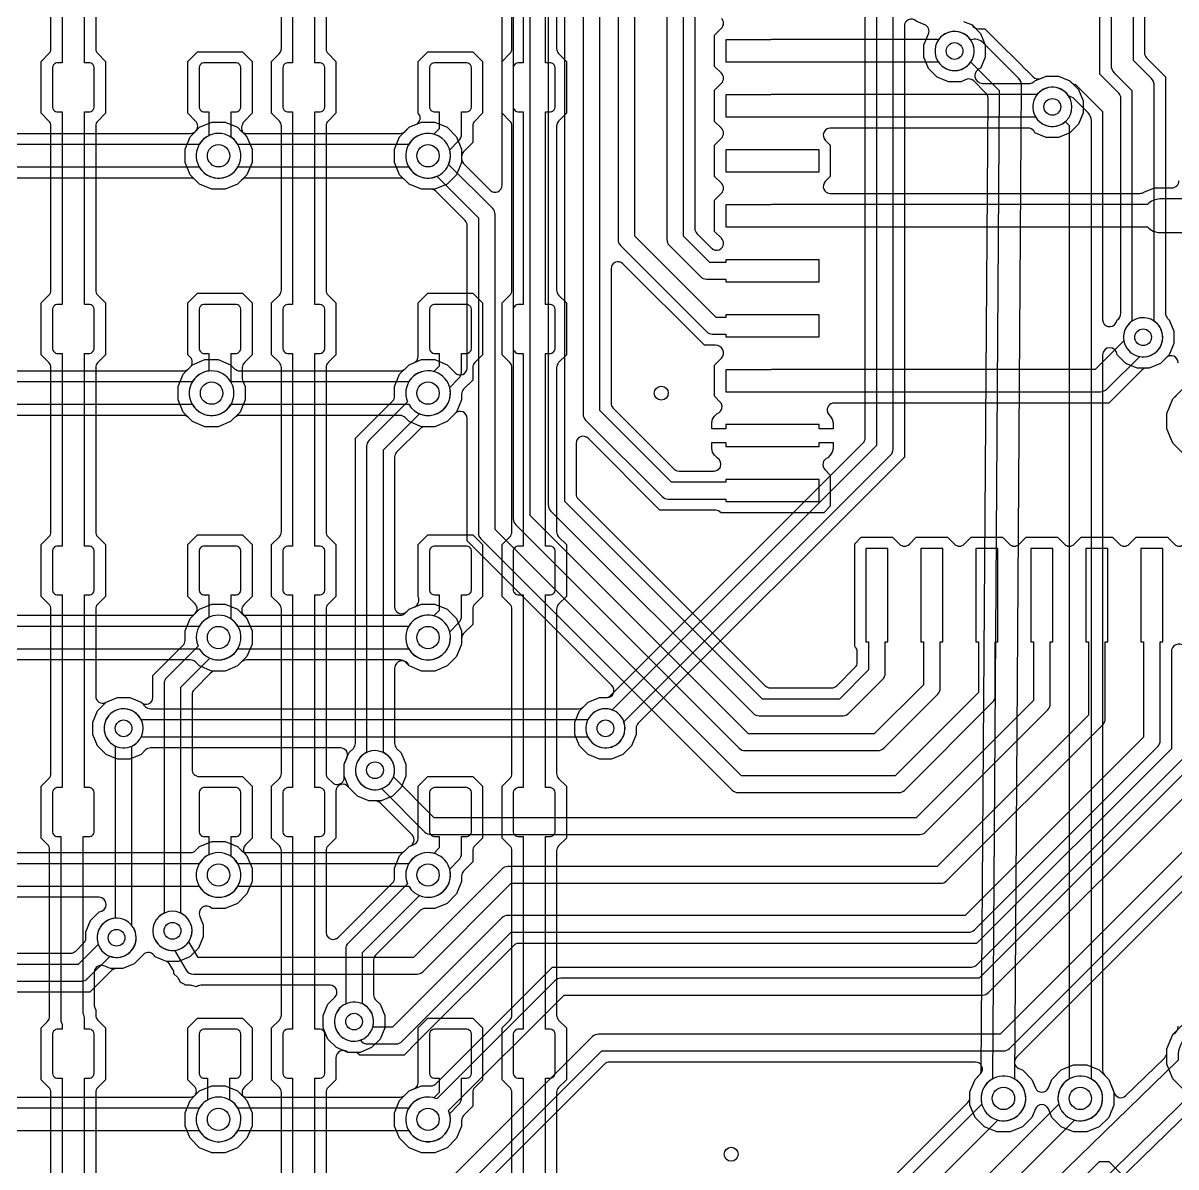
# Model space of a CAD drawing. Header units: millimetres. Extents: x -12.6 to 79.4, y -27 to 65.1.
# Drawn here: x 47.7 to 68.67, y -3.28 to 17.53 of the extents above; entities that cross this region are included whole.
import ezdxf

# ---------------------------------------------------------------- set-up
doc = ezdxf.new("R2010")
doc.units = ezdxf.units.MM

msp = doc.modelspace()

# ---------------------------------------------------------------- linework, layer by layer
at = {"layer": '16_copper'}
for points in [[(68.097, 32.568), (68.097, 16.985, 0.198912), (68.135, 16.895), (68.478, 16.551), (68.478, 12.247, 0.147566), (68.5, 12.178), (68.506, 12.169, 0.096784), (68.546, 12.128), (68.631, 11.922), (68.631, 11.7), (68.546, 11.494), (68.389, 11.337), (68.183, 11.252), (67.961, 11.252), (67.755, 11.337), (67.598, 11.494, 0.986004), (67.335, 11.491), (67.335, -1.524, 0.198912), (67.373, -1.613), (67.446, -1.687), (67.539, -1.911), (67.539, -2.153), (67.446, -2.377), (67.274, -2.549), (67.05, -2.642), (66.808, -2.642), (66.584, -2.549), (66.412, -2.377), (66.348, -2.222, 0.668183), (66.113, -2.222), (66.049, -2.377), (65.877, -2.549), (65.653, -2.642), (65.411, -2.642), (65.187, -2.549), (65.015, -2.377), (64.922, -2.153), (64.922, -1.911), (65.015, -1.687), (65.092, -1.61, 0.197122), (65.129, -1.521), (65.251, 16.163, 0.200704), (65.214, 16.253), (64.994, 16.474, 0.303346), (64.855, 16.501), (64.754, 16.459), (64.532, 16.459), (64.326, 16.544), (64.169, 16.701), (64.084, 16.907), (64.084, 17.129), (64.168, 17.331, 0.414216), (64.099, 17.497), (63.945, 17.56, 0.668449), (63.729, 17.471), (63.729, 9.632), (58.889, 4.792, 0.198912), (58.852, 4.702), (58.852, 4.588), (58.767, 4.382), (58.61, 4.225), (58.404, 4.14), (58.182, 4.14), (57.976, 4.225), (57.819, 4.382), (57.734, 4.588), (57.734, 4.81), (57.819, 5.016), (57.976, 5.173), (58.182, 5.258), (58.296, 5.258, 0.198912), (58.386, 5.295), (62.98, 9.889, 0.198912), (63.017, 9.979), (63.017, 18.328, 0.120083)], [(67.488, 32.418), (67.488, 16.764, 0.198912), (67.547, 16.62), (67.869, 16.299), (67.869, 12.103), (67.837, 12.079), (67.804, 12.046), (67.776, 12.009), (67.752, 11.969), (67.735, 11.926), (67.722, 11.881), (67.716, 11.834), (67.716, 11.788), (67.722, 11.741), (67.735, 11.696), (67.752, 11.653), (67.776, 11.613), (67.804, 11.576), (67.837, 11.543), (67.874, 11.515), (67.914, 11.491), (67.957, 11.474), (68.002, 11.461), (68.049, 11.455), (68.095, 11.455), (68.142, 11.461, 0.661536), (68.275, 12.103), (68.275, 16.383, 0.198912), (68.216, 16.527), (67.894, 16.848), (67.894, 32.634)], [(64.806, 17.555), (64.96, 17.492, 0.284612), (65.079, 17.424), (65.192, 17.424), (65.468, 17.149), (65.792, 16.825, 0.030051), (65.804, 16.815), (65.947, 16.67, 0.001723), (65.948, 16.669), (66.07, 16.546, 0.303346), (66.209, 16.519), (66.31, 16.561), (66.532, 16.561), (66.738, 16.476, 0.119871), (66.783, 16.433), (66.79, 16.428, 0.095053), (66.842, 16.409), (67.335, 15.916), (67.335, 12.131, 0.785538), (67.575, 12.073), (67.577, 12.079), (67.58, 12.083), (67.598, 12.128, 0.284612), (67.666, 12.247), (67.666, 16.162, 0.198912), (67.628, 16.252), (67.285, 16.596), (67.285, 32.203, 0.198912)], [(48.412, 20.307), (48.412, 16.802), (48.317, 16.802), (48.293, 16.796), (48.271, 16.783), (48.254, 16.765), (48.241, 16.744), (48.235, 16.719), (48.235, 15.996), (48.241, 15.972), (48.254, 15.95), (48.271, 15.932), (48.293, 15.92), (48.317, 15.913), (48.412, 15.913), (48.412, 12.408), (48.317, 12.408), (48.293, 12.401), (48.271, 12.389), (48.254, 12.371), (48.241, 12.349), (48.235, 12.325), (48.235, 11.602), (48.241, 11.577), (48.254, 11.556), (48.271, 11.538), (48.293, 11.525), (48.317, 11.519), (48.412, 11.519), (48.412, 8.014), (48.317, 8.014), (48.293, 8.007), (48.271, 7.995), (48.254, 7.977), (48.241, 7.955), (48.235, 7.931), (48.235, 7.207), (48.241, 7.183), (48.254, 7.161), (48.271, 7.144), (48.293, 7.131), (48.317, 7.125), (48.412, 7.125), (48.412, 3.62), (48.317, 3.62), (48.293, 3.613), (48.271, 3.6), (48.254, 3.583), (48.241, 3.561), (48.235, 3.537), (48.235, 2.813), (48.241, 2.789), (48.254, 2.767), (48.271, 2.75), (48.293, 2.737), (48.317, 2.731), (48.387, 2.731), (48.387, -0.584, 0.00203), (48.387, -0.586), (48.389, -0.603), (48.39, -0.62), (48.39, -0.62), (48.39, -0.621), (48.395, -0.638, 0.052388), (48.412, -0.682), (48.412, -0.775), (48.317, -0.775), (48.293, -0.781), (48.271, -0.794), (48.254, -0.811), (48.241, -0.833), (48.235, -0.857), (48.235, -1.581), (48.241, -1.605), (48.254, -1.627), (48.271, -1.645), (48.293, -1.657), (48.317, -1.664), (48.412, -1.664), (48.412, -5.169)], [(48.819, -5.169), (48.819, -1.664), (48.914, -1.664), (48.938, -1.657), (48.96, -1.645), (48.978, -1.627), (48.99, -1.605), (48.997, -1.581), (48.997, -0.857), (48.99, -0.833), (48.978, -0.811), (48.96, -0.794), (48.938, -0.781), (48.914, -0.775), (48.819, -0.775), (48.819, -0.584, 0.126165), (48.793, -0.487), (48.793, 2.731), (48.914, 2.731), (48.938, 2.737), (48.96, 2.75), (48.978, 2.767), (48.99, 2.789), (48.997, 2.813), (48.997, 3.537), (48.99, 3.561), (48.978, 3.583), (48.96, 3.6), (48.938, 3.613), (48.914, 3.62), (48.819, 3.62), (48.819, 7.125), (48.914, 7.125), (48.938, 7.131), (48.96, 7.144), (48.978, 7.161), (48.99, 7.183), (48.997, 7.207), (48.997, 7.931), (48.99, 7.955), (48.978, 7.977), (48.96, 7.995), (48.938, 8.007), (48.914, 8.014), (48.819, 8.014), (48.819, 11.519), (48.914, 11.519), (48.938, 11.525), (48.96, 11.538), (48.978, 11.556), (48.99, 11.577), (48.997, 11.602), (48.997, 12.325), (48.99, 12.349), (48.978, 12.371), (48.96, 12.389), (48.938, 12.401), (48.914, 12.408), (48.819, 12.408), (48.819, 15.913), (48.914, 15.913), (48.938, 15.92), (48.96, 15.932), (48.978, 15.95), (48.99, 15.972), (48.997, 15.996), (48.997, 16.719), (48.99, 16.744), (48.978, 16.765), (48.96, 16.783), (48.938, 16.796), (48.914, 16.802), (48.819, 16.802), (48.819, 20.307)], [(48.209, -4.91), (48.209, -1.922, 0.198912), (48.172, -1.833), (48.031, -1.692), (48.031, -0.746), (48.147, -0.631, 0.198912), (48.184, -0.541), (48.184, 2.497, 0.198912), (48.147, 2.587), (48.031, 2.702), (48.031, 3.648), (48.172, 3.788, 0.198912), (48.209, 3.878), (48.209, 6.866, 0.198912), (48.172, 6.956), (48.031, 7.096), (48.031, 8.042), (48.172, 8.183, 0.198912), (48.209, 8.272), (48.209, 11.26, 0.198912), (48.172, 11.35), (48.031, 11.491), (48.031, 12.436), (48.172, 12.577, 0.198912), (48.209, 12.667), (48.209, 15.654, 0.198912), (48.172, 15.744), (48.031, 15.885), (48.031, 16.83), (48.172, 16.971, 0.198912), (48.209, 17.061), (48.209, 20.049, 0.198912)], [(49.022, 20.049), (49.022, 17.061, 0.198912), (49.059, 16.971), (49.2, 16.83), (49.2, 15.885), (49.059, 15.744, 0.198912), (49.022, 15.654), (49.022, 12.667, 0.198912), (49.059, 12.577), (49.2, 12.436), (49.2, 11.491), (49.059, 11.35, 0.198912), (49.022, 11.26), (49.022, 8.272, 0.198912), (49.059, 8.183), (49.2, 8.042), (49.2, 7.096), (49.059, 6.956, 0.198912), (49.022, 6.866), (49.022, 5.283, 0.534511), (49.198, 5.166), (49.419, 5.258), (49.641, 5.258), (49.847, 5.173, 0.668462), (50.063, 5.262), (50.063, 5.659), (50.61, 6.206, 0.198912), (50.648, 6.296), (50.648, 6.471), (50.74, 6.695), (50.83, 6.785, 0.414219), (50.83, 6.965), (50.698, 7.096), (50.698, 8.042), (50.873, 8.217), (51.692, 8.217), (51.867, 8.042), (51.867, 7.096), (51.726, 6.956), (51.723, 6.951, 0.449577), (51.726, 6.743), (51.774, 6.695), (51.867, 6.471), (51.867, 6.229), (51.774, 6.005), (51.603, 5.833), (51.378, 5.74), (51.203, 5.74, 0.198912), (51.113, 5.703), (50.812, 5.402, 0.198912), (50.775, 5.312), (50.775, 3.95, 0.414214), (50.902, 3.823), (51.692, 3.823), (51.867, 3.648), (51.867, 2.702), (51.748, 2.583, 0.345798), (51.729, 2.427), (51.746, 2.405, 0.068528), (51.774, 2.377), (51.867, 2.153), (51.867, 1.911), (51.774, 1.687), (51.603, 1.515), (51.378, 1.422), (51.136, 1.422, 0.840718), (50.915, 1.279), (50.978, 1.127), (50.978, 0.905), (50.893, 0.699), (50.736, 0.542), (50.53, 0.457), (50.308, 0.457), (50.102, 0.542, 0.53747), (49.885, 0.58), (49.72, 0.415), (49.514, 0.33), (49.292, 0.33), (49.172, 0.38, 0.534511), (48.997, 0.262), (48.997, -0.338, 0.021326), (48.997, -0.349), (48.999, -0.357, 0.104696), (49.022, -0.414), (49.022, -0.516, 0.198912), (49.059, -0.606), (49.2, -0.746), (49.2, -1.692), (49.059, -1.833, 0.198912), (49.022, -1.922), (49.022, -4.91, 0.198912)], [(52.4, -4.91), (52.4, -1.922, 0.198912), (52.363, -1.833), (52.222, -1.692), (52.222, -0.746), (52.363, -0.606, 0.198912), (52.4, -0.516), (52.4, 2.472, 0.198912), (52.363, 2.562), (52.222, 2.702), (52.222, 3.648), (52.363, 3.788, 0.198912), (52.4, 3.878), (52.4, 6.866, 0.198912), (52.363, 6.956), (52.222, 7.096), (52.222, 8.042), (52.363, 8.183, 0.198912), (52.4, 8.272), (52.4, 11.26, 0.198912), (52.363, 11.35), (52.222, 11.491), (52.222, 12.436), (52.363, 12.577, 0.198912), (52.4, 12.667), (52.4, 15.654, 0.198912), (52.363, 15.744), (52.222, 15.885), (52.222, 16.83), (52.363, 16.971, 0.198912), (52.4, 17.061), (52.4, 20.049, 0.198912)], [(53.213, 20.049), (53.213, 17.061, 0.198912), (53.25, 16.971), (53.391, 16.83), (53.391, 15.885), (53.25, 15.744, 0.198912), (53.213, 15.654), (53.213, 12.667, 0.198912), (53.25, 12.577), (53.391, 12.436), (53.391, 11.491), (53.25, 11.35, 0.198912), (53.213, 11.26), (53.213, 8.272, 0.198912), (53.25, 8.183), (53.391, 8.042), (53.391, 7.096), (53.25, 6.956, 0.198912), (53.213, 6.866), (53.213, 3.878, 0.198908), (53.25, 3.788), (53.326, 3.712, 0.210016), (53.422, 3.676), (53.429, 3.676, -0.116828), (53.493, 3.701), (53.498, 3.706, 0.218977), (53.543, 3.802), (53.543, 4.048), (53.628, 4.254), (53.709, 4.334, 0.198912), (53.746, 4.424), (53.746, 9.977), (54.42, 10.651, 0.198912), (54.458, 10.741), (54.458, 10.916), (54.55, 11.14), (54.722, 11.312), (54.811, 11.349, 0.30335), (54.889, 11.466), (54.889, 12.436), (55.064, 12.611), (55.883, 12.611), (56.058, 12.436), (56.058, 11.491), (55.917, 11.35, 0.198912), (55.88, 11.26), (55.88, 11.033), (55.714, 10.867, 0.198912), (55.677, 10.777), (55.677, 10.674), (55.584, 10.45), (55.413, 10.278), (55.188, 10.185), (55.013, 10.185, 0.198912), (54.923, 10.148), (54.495, 9.72, 0.198912), (54.458, 9.63), (54.458, 6.909, 0.668191), (54.674, 6.819), (54.722, 6.867), (54.827, 6.91, 0.382291), (54.889, 7.089), (54.889, 8.042), (55.064, 8.217), (55.883, 8.217), (56.058, 8.042), (56.058, 7.096), (55.917, 6.956, 0.198912), (55.88, 6.866), (55.88, 6.588), (55.714, 6.422, 0.198912), (55.677, 6.332), (55.677, 6.229), (55.584, 6.005), (55.413, 5.833), (55.188, 5.74), (54.946, 5.74), (54.722, 5.833, 0.860689), (54.458, 5.791), (54.458, 4.424, 0.198912), (54.495, 4.334), (54.576, 4.254), (54.661, 4.048), (54.661, 3.826), (54.576, 3.62), (54.419, 3.463), (54.213, 3.378), (53.991, 3.378), (53.785, 3.463), (53.623, 3.626, 0.742313), (53.391, 3.555), (53.391, 2.702), (53.25, 2.562, 0.198912), (53.213, 2.472), (53.213, 0.987, 0.668179), (53.43, 0.897), (54.42, 1.888, 0.198912), (54.458, 1.978), (54.458, 2.153), (54.55, 2.377), (54.722, 2.549), (54.811, 2.586, 0.30335), (54.889, 2.703), (54.889, 3.648), (55.064, 3.823), (55.883, 3.823), (56.058, 3.648), (56.058, 2.702), (55.917, 2.562, 0.198912), (55.88, 2.472), (55.88, 2.27), (55.714, 2.104, 0.198912), (55.677, 2.014), (55.677, 1.911), (55.584, 1.687), (55.413, 1.515), (55.188, 1.422), (55.013, 1.422, 0.198912), (54.923, 1.385), (54.114, 0.576, 0.198912), (54.077, 0.486), (54.077, -0.148, 0.198917), (54.114, -0.238), (54.195, -0.318), (54.28, -0.524), (54.28, -0.746), (54.195, -0.952), (54.038, -1.109), (53.832, -1.194), (53.61, -1.194, 0.654508), (53.391, -1.293), (53.391, -1.692), (53.25, -1.833, 0.198912), (53.213, -1.922), (53.213, -4.91, 0.198912)], [(56.591, -4.91), (56.591, -1.922, 0.198912), (56.554, -1.833), (56.413, -1.692), (56.413, -0.746), (56.554, -0.606, 0.198912), (56.591, -0.516), (56.591, 2.472, 0.198912), (56.554, 2.562), (56.413, 2.702), (56.413, 3.648), (56.554, 3.788, 0.198912), (56.591, 3.878), (56.591, 6.866, 0.198912), (56.554, 6.956), (56.413, 7.096), (56.413, 8.042), (56.554, 8.183, 0.198912), (56.591, 8.272), (56.591, 11.26, 0.198912), (56.554, 11.35), (56.413, 11.491), (56.413, 12.436), (56.554, 12.577, 0.198912), (56.591, 12.667), (56.591, 15.654, 0.198912), (56.554, 15.744), (56.413, 15.885), (56.413, 16.83), (56.554, 16.971, 0.198912), (56.591, 17.061), (56.591, 20.049, 0.198912)], [(57.404, 20.049), (57.404, 17.061, 0.198912), (57.441, 16.971), (57.582, 16.83), (57.582, 15.885), (57.441, 15.744, 0.198912), (57.404, 15.654), (57.404, 12.667, 0.198912), (57.441, 12.577), (57.582, 12.436), (57.582, 11.491), (57.441, 11.35, 0.198912), (57.404, 11.26), (57.404, 8.272, 0.198912), (57.441, 8.183), (57.582, 8.042), (57.582, 7.096), (57.441, 6.956, 0.198912), (57.404, 6.866), (57.404, 3.878, 0.198912), (57.441, 3.788), (57.582, 3.648), (57.582, 2.702), (57.441, 2.562, 0.198912), (57.404, 2.472), (57.404, -0.516, 0.198912), (57.441, -0.606), (57.582, -0.746), (57.582, -1.692), (57.441, -1.833, 0.198912), (57.404, -1.922), (57.404, -4.91, 0.198912)], [(63.221, 18.568), (63.221, 9.842), (58.413, 5.034), (58.408, 5.036), (58.363, 5.049), (58.316, 5.055), (58.27, 5.055), (58.223, 5.049), (58.178, 5.036), (58.135, 5.019), (58.095, 4.995), (58.058, 4.967), (58.025, 4.934), (57.997, 4.897), (57.973, 4.857), (57.956, 4.814), (57.943, 4.769), (57.937, 4.722), (57.937, 4.676), (57.943, 4.629), (57.956, 4.584), (57.973, 4.541), (57.997, 4.501), (58.025, 4.464), (58.058, 4.431), (58.095, 4.403), (58.135, 4.379), (58.178, 4.362), (58.223, 4.349), (58.27, 4.343), (58.316, 4.343), (58.363, 4.349, 0.457872), (58.628, 4.819), (63.481, 9.671, 0.198912), (63.525, 9.779), (63.525, 18.703, 0.973894)], [(68.812, -1.873), (68.612, -1.673), (68.504, -1.411), (68.504, -1.129), (68.612, -0.867, 0.35282), (68.707, -0.72)]]:
    msp.add_lwpolyline(points, format="xyb", dxfattribs=at)
for points in [[(52.603, 20.307), (52.603, 16.802), (52.508, 16.802), (52.484, 16.796), (52.462, 16.783), (52.445, 16.765), (52.432, 16.744), (52.426, 16.719), (52.426, 15.996), (52.432, 15.972), (52.445, 15.95), (52.462, 15.932), (52.484, 15.92), (52.508, 15.913), (52.603, 15.913), (52.603, 12.408), (52.508, 12.408), (52.484, 12.401), (52.462, 12.389), (52.445, 12.371), (52.432, 12.349), (52.426, 12.325), (52.426, 11.602), (52.432, 11.577), (52.445, 11.556), (52.462, 11.538), (52.484, 11.525), (52.508, 11.519), (52.603, 11.519), (52.603, 8.014), (52.508, 8.014), (52.484, 8.007), (52.462, 7.995), (52.445, 7.977), (52.432, 7.955), (52.426, 7.931), (52.426, 7.207), (52.432, 7.183), (52.445, 7.161), (52.462, 7.144), (52.484, 7.131), (52.508, 7.125), (52.603, 7.125), (52.603, 3.62), (52.508, 3.62), (52.484, 3.613), (52.462, 3.6), (52.445, 3.583), (52.432, 3.561), (52.426, 3.537), (52.426, 2.813), (52.432, 2.789), (52.445, 2.767), (52.462, 2.75), (52.484, 2.737), (52.508, 2.731), (52.603, 2.731), (52.603, -0.775), (52.508, -0.775), (52.484, -0.781), (52.462, -0.794), (52.445, -0.811), (52.432, -0.833), (52.426, -0.857), (52.426, -1.581), (52.432, -1.605), (52.445, -1.627), (52.462, -1.645), (52.484, -1.657), (52.508, -1.664), (52.603, -1.664), (52.603, -5.169)], [(53.01, -5.169), (53.01, -1.664), (53.105, -1.664), (53.129, -1.657), (53.151, -1.645), (53.169, -1.627), (53.181, -1.605), (53.188, -1.581), (53.188, -0.857), (53.181, -0.833), (53.169, -0.811), (53.151, -0.794), (53.129, -0.781), (53.105, -0.775), (53.01, -0.775), (53.01, 2.731), (53.105, 2.731), (53.129, 2.737), (53.151, 2.75), (53.169, 2.767), (53.181, 2.789), (53.188, 2.813), (53.188, 3.537), (53.181, 3.561), (53.169, 3.583), (53.151, 3.6), (53.129, 3.613), (53.105, 3.62), (53.01, 3.62), (53.01, 7.125), (53.105, 7.125), (53.129, 7.131), (53.151, 7.144), (53.169, 7.161), (53.181, 7.183), (53.188, 7.207), (53.188, 7.931), (53.181, 7.955), (53.169, 7.977), (53.151, 7.995), (53.129, 8.007), (53.105, 8.014), (53.01, 8.014), (53.01, 11.519), (53.105, 11.519), (53.129, 11.525), (53.151, 11.538), (53.169, 11.556), (53.181, 11.577), (53.188, 11.602), (53.188, 12.325), (53.181, 12.349), (53.169, 12.371), (53.151, 12.389), (53.129, 12.401), (53.105, 12.408), (53.01, 12.408), (53.01, 15.913), (53.105, 15.913), (53.129, 15.92), (53.151, 15.932), (53.169, 15.95), (53.181, 15.972), (53.188, 15.996), (53.188, 16.719), (53.181, 16.744), (53.169, 16.765), (53.151, 16.783), (53.129, 16.796), (53.105, 16.802), (53.01, 16.802), (53.01, 20.307)], [(56.794, 20.307), (56.794, 16.802), (56.699, 16.802), (56.675, 16.796), (56.653, 16.783), (56.636, 16.765), (56.623, 16.744), (56.617, 16.719), (56.617, 15.996), (56.623, 15.972), (56.636, 15.95), (56.653, 15.932), (56.675, 15.92), (56.699, 15.913), (56.794, 15.913), (56.794, 12.408), (56.699, 12.408), (56.675, 12.401), (56.653, 12.389), (56.636, 12.371), (56.623, 12.349), (56.617, 12.325), (56.617, 11.602), (56.623, 11.577), (56.636, 11.556), (56.653, 11.538), (56.675, 11.525), (56.699, 11.519), (56.794, 11.519), (56.794, 8.014), (56.699, 8.014), (56.675, 8.007), (56.653, 7.995), (56.636, 7.977), (56.623, 7.955), (56.617, 7.931), (56.617, 7.207), (56.623, 7.183), (56.636, 7.161), (56.653, 7.144), (56.675, 7.131), (56.699, 7.125), (56.794, 7.125), (56.794, 3.62), (56.699, 3.62), (56.675, 3.613), (56.653, 3.6), (56.636, 3.583), (56.623, 3.561), (56.617, 3.537), (56.617, 2.813), (56.623, 2.789), (56.636, 2.767), (56.653, 2.75), (56.675, 2.737), (56.699, 2.731), (56.794, 2.731), (56.794, -0.775), (56.699, -0.775), (56.675, -0.781), (56.653, -0.794), (56.636, -0.811), (56.623, -0.833), (56.617, -0.857), (56.617, -1.581), (56.623, -1.605), (56.636, -1.627), (56.653, -1.645), (56.675, -1.657), (56.699, -1.664), (56.794, -1.664), (56.794, -5.169)], [(57.201, -5.169), (57.201, -1.664), (57.296, -1.664), (57.32, -1.657), (57.342, -1.645), (57.36, -1.627), (57.372, -1.605), (57.379, -1.581), (57.379, -0.857), (57.372, -0.833), (57.36, -0.811), (57.342, -0.794), (57.32, -0.781), (57.296, -0.775), (57.201, -0.775), (57.201, 2.731), (57.296, 2.731), (57.32, 2.737), (57.342, 2.75), (57.36, 2.767), (57.372, 2.789), (57.379, 2.813), (57.379, 3.537), (57.372, 3.561), (57.36, 3.583), (57.342, 3.6), (57.32, 3.613), (57.296, 3.62), (57.201, 3.62), (57.201, 7.125), (57.296, 7.125), (57.32, 7.131), (57.342, 7.144), (57.36, 7.161), (57.372, 7.183), (57.379, 7.207), (57.379, 7.931), (57.372, 7.955), (57.36, 7.977), (57.342, 7.995), (57.32, 8.007), (57.296, 8.014), (57.201, 8.014), (57.201, 11.519), (57.296, 11.519), (57.32, 11.525), (57.342, 11.538), (57.36, 11.556), (57.372, 11.577), (57.379, 11.602), (57.379, 12.325), (57.372, 12.349), (57.36, 12.371), (57.342, 12.389), (57.32, 12.401), (57.296, 12.408), (57.201, 12.408), (57.201, 15.913), (57.296, 15.913), (57.32, 15.92), (57.342, 15.932), (57.36, 15.95), (57.372, 15.972), (57.379, 15.996), (57.379, 16.719), (57.372, 16.744), (57.36, 16.765), (57.342, 16.783), (57.32, 16.796), (57.296, 16.802), (57.201, 16.802), (57.201, 20.307)], [(68.67, 9.826), (68.612, 9.884), (68.504, 10.146), (68.504, 10.428), (68.612, 10.69), (68.812, 10.89)], [(66.171, -4.286), (67.278, -3.179), (67.446, -3.179), (68.553, -4.286)]]:
    msp.add_lwpolyline(points, dxfattribs=at)
for points in [[(65.611, -2.431, 0.689568), (65.738, -1.681), (65.862, 16.382, 0.200704), (65.803, 16.527), (65.168, 17.162, 0.308506), (64.935, 17.221), (64.911, 17.253, 1), (64.375, 16.783), (64.408, 16.75, 0.414214), (64.911, 16.783), (64.935, 16.815), (64.94, 16.815), (65.455, 16.299), (65.331, -1.679), (65.306, -1.693), (65.263, -1.726), (65.226, -1.763), (65.193, -1.806), (65.167, -1.852), (65.146, -1.901), (65.133, -1.953), (65.126, -2.005), (65.126, -2.059), (65.133, -2.111), (65.146, -2.163), (65.167, -2.212), (65.193, -2.258), (65.226, -2.301), (65.263, -2.338), (65.306, -2.371), (65.352, -2.397), (65.401, -2.418), (65.453, -2.431), (65.505, -2.438), (65.559, -2.438)], [(51.136, 14.503), (50.912, 14.596), (50.74, 14.768), (50.648, 14.992), (50.648, 15.234), (50.74, 15.458), (50.839, 15.557, 0.426167), (50.839, 15.744), (50.698, 15.885), (50.698, 16.83), (50.873, 17.005), (51.692, 17.005), (51.867, 16.83), (51.867, 15.885), (51.726, 15.744, 0.133073), (51.693, 15.687), (51.692, 15.679, 0.358949), (51.726, 15.506), (51.774, 15.458), (51.867, 15.234), (51.867, 14.992), (51.774, 14.768), (51.603, 14.596), (51.378, 14.503)], [(54.946, 14.503), (54.722, 14.596), (54.55, 14.768), (54.458, 14.992), (54.458, 15.234), (54.55, 15.458), (54.722, 15.63), (54.845, 15.681, 0.40921), (54.915, 15.845), (54.91, 15.853, 0.061002), (54.889, 15.884), (54.889, 16.83), (55.064, 17.005), (55.883, 17.005), (56.058, 16.83), (56.058, 15.885), (55.917, 15.744, 0.198912), (55.88, 15.654), (55.88, 15.351), (55.714, 15.185, 0.198912), (55.677, 15.095), (55.677, 14.992), (55.584, 14.768), (55.413, 14.596), (55.188, 14.503)], [(51.337, 14.714, 0.665576), (51.486, 15.45), (51.486, 15.913), (51.581, 15.913), (51.605, 15.92), (51.627, 15.932), (51.645, 15.95), (51.657, 15.972), (51.664, 15.996), (51.664, 16.719), (51.657, 16.744), (51.645, 16.765), (51.627, 16.783), (51.605, 16.796), (51.581, 16.802), (50.984, 16.802), (50.96, 16.796), (50.938, 16.783), (50.921, 16.765), (50.908, 16.744), (50.902, 16.719), (50.902, 15.996), (50.908, 15.972), (50.921, 15.95), (50.938, 15.932), (50.96, 15.92), (50.984, 15.913), (51.079, 15.913), (51.079, 15.479), (51.077, 15.478), (51.031, 15.452), (50.989, 15.419), (50.951, 15.382), (50.919, 15.339), (50.892, 15.293), (50.872, 15.244), (50.858, 15.192), (50.851, 15.14), (50.851, 15.086), (50.858, 15.034), (50.872, 14.982), (50.892, 14.933), (50.919, 14.887), (50.951, 14.844), (50.989, 14.807), (51.031, 14.774), (51.077, 14.748), (51.126, 14.727), (51.178, 14.714), (51.231, 14.707), (51.284, 14.707)], [(55.147, 14.714, 0.433515), (55.46, 15.218), (55.617, 15.376, 0.198912), (55.677, 15.519), (55.677, 15.913), (55.772, 15.913), (55.796, 15.92), (55.818, 15.932), (55.836, 15.95), (55.848, 15.972), (55.855, 15.996), (55.855, 16.719), (55.848, 16.744), (55.836, 16.765), (55.818, 16.783), (55.796, 16.796), (55.772, 16.802), (55.175, 16.802), (55.151, 16.796), (55.129, 16.783), (55.112, 16.765), (55.099, 16.744), (55.093, 16.719), (55.093, 15.996), (55.099, 15.972), (55.112, 15.95), (55.129, 15.932), (55.151, 15.92), (55.175, 15.913), (55.27, 15.913), (55.27, 15.604), (55.172, 15.506), (55.147, 15.512), (55.094, 15.519), (55.041, 15.519), (54.988, 15.512), (54.936, 15.499), (54.887, 15.478), (54.841, 15.452), (54.799, 15.419), (54.761, 15.382), (54.729, 15.339), (54.702, 15.293), (54.682, 15.244), (54.668, 15.192), (54.661, 15.14), (54.661, 15.086), (54.668, 15.034), (54.682, 14.982), (54.702, 14.933), (54.729, 14.887), (54.761, 14.844), (54.799, 14.807), (54.841, 14.774), (54.887, 14.748), (54.936, 14.727), (54.988, 14.714), (55.041, 14.707), (55.094, 14.707)], [(67.008, -2.431, 0.692109), (67.132, -1.68), (67.132, 15.748, 0.198912), (67.073, 15.892), (66.819, 16.146, 0.144889), (66.717, 16.2), (66.689, 16.237, 1), (66.153, 15.767), (66.186, 15.734, 0.37614), (66.656, 15.734), (66.726, 15.664), (66.726, -1.68), (66.703, -1.693), (66.66, -1.726), (66.623, -1.763), (66.59, -1.806), (66.564, -1.852), (66.543, -1.901), (66.53, -1.953), (66.523, -2.005), (66.523, -2.059), (66.53, -2.111), (66.543, -2.163), (66.564, -2.212), (66.59, -2.258), (66.623, -2.301), (66.66, -2.338), (66.703, -2.371), (66.749, -2.397), (66.798, -2.418), (66.85, -2.431), (66.902, -2.438), (66.956, -2.438)], [(51.009, 10.185), (50.785, 10.278), (50.613, 10.45), (50.521, 10.674), (50.521, 10.916), (50.613, 11.14), (50.741, 11.268, 0.414219), (50.741, 11.448), (50.698, 11.491), (50.698, 12.436), (50.873, 12.611), (51.692, 12.611), (51.867, 12.436), (51.867, 11.491), (51.726, 11.35, 0.198912), (51.689, 11.26), (51.689, 11.064, 0.098491), (51.699, 11.016), (51.74, 10.916), (51.74, 10.674), (51.647, 10.45), (51.476, 10.278), (51.251, 10.185)], [(51.21, 10.396, 0.453092), (51.516, 10.926), (51.495, 10.975), (51.486, 10.992), (51.486, 11.519), (51.581, 11.519), (51.605, 11.525), (51.627, 11.538), (51.645, 11.556), (51.657, 11.577), (51.664, 11.602), (51.664, 12.325), (51.657, 12.349), (51.645, 12.371), (51.627, 12.389), (51.605, 12.401), (51.581, 12.408), (50.984, 12.408), (50.96, 12.401), (50.938, 12.389), (50.921, 12.371), (50.908, 12.349), (50.902, 12.325), (50.902, 11.602), (50.908, 11.577), (50.921, 11.556), (50.938, 11.538), (50.96, 11.525), (50.984, 11.519), (51.079, 11.519), (51.079, 11.198), (51.051, 11.194), (50.999, 11.181), (50.95, 11.16), (50.904, 11.134), (50.862, 11.101), (50.824, 11.064), (50.792, 11.021), (50.765, 10.975), (50.745, 10.926), (50.731, 10.874), (50.724, 10.822), (50.724, 10.768), (50.731, 10.716), (50.745, 10.664), (50.765, 10.615), (50.792, 10.569), (50.824, 10.526), (50.862, 10.489), (50.904, 10.456), (50.95, 10.43), (50.999, 10.409), (51.051, 10.396), (51.104, 10.389), (51.157, 10.389)], [(54.172, 3.587, 0.722594), (54.254, 4.259), (54.254, 9.767), (54.909, 10.421, 0.624728), (55.46, 10.9), (55.617, 11.058, 0.198912), (55.677, 11.201), (55.677, 11.519), (55.772, 11.519), (55.796, 11.525), (55.818, 11.538), (55.836, 11.556), (55.848, 11.577), (55.855, 11.602), (55.855, 12.325), (55.848, 12.349), (55.836, 12.371), (55.818, 12.389), (55.796, 12.401), (55.772, 12.408), (55.175, 12.408), (55.151, 12.401), (55.129, 12.389), (55.112, 12.371), (55.099, 12.349), (55.093, 12.325), (55.093, 11.602), (55.099, 11.577), (55.112, 11.556), (55.129, 11.538), (55.151, 11.525), (55.175, 11.519), (55.27, 11.519), (55.27, 11.286), (55.172, 11.188, 0.624728), (54.693, 10.636), (53.994, 9.938, 0.198912), (53.95, 9.83), (53.95, 4.259), (53.944, 4.257), (53.904, 4.233), (53.867, 4.205), (53.834, 4.172), (53.806, 4.135), (53.782, 4.095), (53.765, 4.052), (53.752, 4.007), (53.746, 3.96), (53.746, 3.914), (53.752, 3.867), (53.765, 3.822), (53.782, 3.779), (53.806, 3.739), (53.834, 3.702), (53.867, 3.669), (53.904, 3.641), (53.944, 3.617), (53.987, 3.6), (54.032, 3.587), (54.079, 3.581), (54.125, 3.581)], [(50.489, 0.666, 0.722594), (50.571, 1.338), (50.571, 5.449), (51.099, 5.976, 0.906856), (51.486, 6.687), (51.486, 7.125), (51.581, 7.125), (51.605, 7.131), (51.627, 7.144), (51.645, 7.161), (51.657, 7.183), (51.664, 7.207), (51.664, 7.931), (51.657, 7.955), (51.645, 7.977), (51.627, 7.995), (51.605, 8.007), (51.581, 8.014), (50.984, 8.014), (50.96, 8.007), (50.938, 7.995), (50.921, 7.977), (50.908, 7.955), (50.902, 7.931), (50.902, 7.207), (50.908, 7.183), (50.921, 7.161), (50.938, 7.144), (50.96, 7.131), (50.984, 7.125), (51.079, 7.125), (51.079, 6.716, 0.39937), (50.883, 6.191), (50.311, 5.62, 0.198912), (50.267, 5.512), (50.267, 1.338), (50.261, 1.336), (50.221, 1.312), (50.184, 1.284), (50.151, 1.251), (50.123, 1.214), (50.099, 1.174), (50.082, 1.131), (50.069, 1.086), (50.063, 1.039), (50.063, 0.993), (50.069, 0.946), (50.082, 0.901), (50.099, 0.858), (50.123, 0.818), (50.151, 0.781), (50.184, 0.748), (50.221, 0.72), (50.261, 0.696), (50.304, 0.679), (50.349, 0.666), (50.396, 0.66), (50.442, 0.66)], [(55.147, 5.951, 0.433515), (55.46, 6.455), (55.617, 6.613, 0.198912), (55.677, 6.756), (55.677, 7.125), (55.772, 7.125), (55.796, 7.131), (55.818, 7.144), (55.836, 7.161), (55.848, 7.183), (55.855, 7.207), (55.855, 7.931), (55.848, 7.955), (55.836, 7.977), (55.818, 7.995), (55.796, 8.007), (55.772, 8.014), (55.175, 8.014), (55.151, 8.007), (55.129, 7.995), (55.112, 7.977), (55.099, 7.955), (55.093, 7.931), (55.093, 7.207), (55.099, 7.183), (55.112, 7.161), (55.129, 7.144), (55.151, 7.131), (55.175, 7.125), (55.27, 7.125), (55.27, 6.841), (55.172, 6.743), (55.147, 6.749), (55.094, 6.756), (55.041, 6.756), (54.988, 6.749), (54.936, 6.736), (54.887, 6.715), (54.841, 6.689), (54.799, 6.656), (54.761, 6.619), (54.729, 6.576), (54.702, 6.53), (54.682, 6.481), (54.668, 6.429), (54.661, 6.377), (54.661, 6.323), (54.668, 6.271), (54.682, 6.219), (54.702, 6.17), (54.729, 6.124), (54.761, 6.081), (54.799, 6.044), (54.841, 6.011), (54.887, 5.985), (54.936, 5.964), (54.988, 5.951), (55.041, 5.944), (55.094, 5.944)], [(49.473, 0.539, 0.55985), (49.682, 1.109), (49.682, 4.377, 0.944056), (49.415, 5.036), (49.372, 5.019, 0.627338), (49.378, 4.377), (49.378, 1.244), (49.333, 1.239), (49.288, 1.226), (49.245, 1.209), (49.205, 1.185), (49.168, 1.157), (49.135, 1.124), (49.107, 1.087), (49.083, 1.047), (49.066, 1.004), (49.053, 0.959), (49.047, 0.912), (49.047, 0.866), (49.053, 0.819), (49.066, 0.774), (49.083, 0.731), (49.107, 0.691), (49.135, 0.654), (49.168, 0.621), (49.205, 0.593), (49.245, 0.569), (49.288, 0.552), (49.333, 0.539), (49.38, 0.533), (49.426, 0.533)], [(51.337, 1.633, 0.665576), (51.486, 2.369), (51.486, 2.731), (51.581, 2.731), (51.605, 2.737), (51.627, 2.75), (51.645, 2.767), (51.657, 2.789), (51.664, 2.813), (51.664, 3.537), (51.657, 3.561), (51.645, 3.583), (51.627, 3.6), (51.605, 3.613), (51.581, 3.62), (50.984, 3.62), (50.96, 3.613), (50.938, 3.6), (50.921, 3.583), (50.908, 3.561), (50.902, 3.537), (50.902, 2.813), (50.908, 2.789), (50.921, 2.767), (50.938, 2.75), (50.96, 2.737), (50.984, 2.731), (51.079, 2.731), (51.079, 2.398), (51.077, 2.397), (51.031, 2.371), (50.989, 2.338), (50.951, 2.301), (50.919, 2.258), (50.892, 2.212), (50.872, 2.163), (50.858, 2.111), (50.851, 2.059), (50.851, 2.005), (50.858, 1.953), (50.872, 1.901), (50.892, 1.852), (50.919, 1.806), (50.951, 1.763), (50.989, 1.726), (51.031, 1.693), (51.077, 1.667), (51.126, 1.646), (51.178, 1.633), (51.231, 1.626), (51.284, 1.626)], [(53.791, -0.985, 0.722594), (53.873, -0.313), (53.873, 0.623), (54.909, 1.658, 0.624728), (55.46, 2.137), (55.617, 2.295, 0.198912), (55.677, 2.438), (55.677, 2.731), (55.772, 2.731), (55.796, 2.737), (55.818, 2.75), (55.836, 2.767), (55.848, 2.789), (55.855, 2.813), (55.855, 3.537), (55.848, 3.561), (55.836, 3.583), (55.818, 3.6), (55.796, 3.613), (55.772, 3.62), (55.175, 3.62), (55.151, 3.613), (55.129, 3.6), (55.112, 3.583), (55.099, 3.561), (55.093, 3.537), (55.093, 2.813), (55.099, 2.789), (55.112, 2.767), (55.129, 2.75), (55.151, 2.737), (55.175, 2.731), (55.27, 2.731), (55.27, 2.523), (55.172, 2.425, 0.624728), (54.693, 1.873), (53.613, 0.794, 0.198912), (53.569, 0.686), (53.569, -0.313), (53.563, -0.315), (53.523, -0.339), (53.486, -0.367), (53.453, -0.4), (53.425, -0.437), (53.401, -0.477), (53.384, -0.52), (53.371, -0.565), (53.365, -0.612), (53.365, -0.658), (53.371, -0.705), (53.384, -0.75), (53.401, -0.793), (53.425, -0.833), (53.453, -0.87), (53.486, -0.903), (53.523, -0.931), (53.563, -0.955), (53.606, -0.972), (53.651, -0.985), (53.698, -0.991), (53.744, -0.991)], [(51.136, -3.023), (50.912, -2.93), (50.74, -2.758), (50.648, -2.534), (50.648, -2.292), (50.74, -2.068), (50.814, -1.994, 0.426167), (50.814, -1.807), (50.698, -1.692), (50.698, -0.746), (50.873, -0.572), (51.692, -0.572), (51.867, -0.746), (51.867, -1.692), (51.722, -1.836, 0.414219), (51.722, -2.016), (51.774, -2.068), (51.867, -2.292), (51.867, -2.534), (51.774, -2.758), (51.603, -2.93), (51.378, -3.023)], [(54.946, -3.023), (54.722, -2.93), (54.55, -2.758), (54.458, -2.534), (54.458, -2.292), (54.55, -2.068), (54.722, -1.896), (54.811, -1.859, 0.30335), (54.889, -1.742), (54.889, -0.746), (55.064, -0.572), (55.883, -0.572), (56.058, -0.746), (56.058, -1.692), (55.917, -1.833, 0.198912), (55.88, -1.922), (55.88, -2.175), (55.714, -2.341, 0.198912), (55.677, -2.431), (55.677, -2.534), (55.584, -2.758), (55.413, -2.93), (55.188, -3.023)], [(51.337, -2.812, 0.692109), (51.46, -2.061), (51.46, -1.664), (51.581, -1.664), (51.605, -1.657), (51.627, -1.645), (51.645, -1.627), (51.657, -1.605), (51.664, -1.581), (51.664, -0.857), (51.657, -0.833), (51.645, -0.811), (51.627, -0.794), (51.605, -0.781), (51.581, -0.775), (50.984, -0.775), (50.96, -0.781), (50.938, -0.794), (50.921, -0.811), (50.908, -0.833), (50.902, -0.857), (50.902, -1.581), (50.908, -1.605), (50.921, -1.627), (50.938, -1.645), (50.96, -1.657), (50.984, -1.664), (51.054, -1.664), (51.054, -2.061), (51.031, -2.074), (50.989, -2.107), (50.951, -2.144), (50.919, -2.187), (50.892, -2.233), (50.872, -2.282), (50.858, -2.334), (50.851, -2.386), (50.851, -2.44), (50.858, -2.492), (50.872, -2.544), (50.892, -2.593), (50.919, -2.639), (50.951, -2.682), (50.989, -2.719), (51.031, -2.752), (51.077, -2.778), (51.126, -2.799), (51.178, -2.812), (51.231, -2.819), (51.284, -2.819)], [(55.147, -2.812, 0.433515), (55.46, -2.308), (55.617, -2.15, 0.198912), (55.677, -2.007), (55.677, -1.664), (55.772, -1.664), (55.796, -1.657), (55.818, -1.645), (55.836, -1.627), (55.848, -1.605), (55.855, -1.581), (55.855, -0.857), (55.848, -0.833), (55.836, -0.811), (55.818, -0.794), (55.796, -0.781), (55.772, -0.775), (55.175, -0.775), (55.151, -0.781), (55.129, -0.794), (55.112, -0.811), (55.099, -0.833), (55.093, -0.857), (55.093, -1.581), (55.099, -1.605), (55.112, -1.627), (55.129, -1.645), (55.151, -1.657), (55.175, -1.664), (55.27, -1.664), (55.27, -1.922), (55.172, -2.02), (55.147, -2.014), (55.094, -2.007), (55.041, -2.007), (54.988, -2.014), (54.936, -2.027), (54.887, -2.048), (54.841, -2.074), (54.799, -2.107), (54.761, -2.144), (54.729, -2.187), (54.702, -2.233), (54.682, -2.282), (54.668, -2.334), (54.661, -2.386), (54.661, -2.44), (54.668, -2.492), (54.682, -2.544), (54.702, -2.593), (54.729, -2.639), (54.761, -2.682), (54.799, -2.719), (54.841, -2.752), (54.887, -2.778), (54.936, -2.799), (54.988, -2.812), (55.041, -2.819), (55.094, -2.819)]]:
    msp.add_lwpolyline(points, format="xyb", close=True, dxfattribs=at)
at = {"layer": '1_copper'}
for points in [[(62.18, 13.222), (60.48, 13.222), (60.48, 13.174), (60.193, 13.174), (59.715, 13.652), (59.715, 26.348, 0.944056), (59.448, 27.007), (59.405, 26.99, 0.627338), (59.411, 26.348), (59.411, 13.589, 0.198912), (59.455, 13.481), (60.022, 12.914, 0.198912), (60.13, 12.869), (60.48, 12.869), (60.48, 12.822), (62.18, 12.822)], [(62.18, 12.222), (60.48, 12.222), (60.48, 12.174), (60.304, 12.174), (58.826, 13.652), (58.826, 25.84, 0.944056), (58.559, 26.499), (58.516, 26.482, 0.627338), (58.522, 25.84), (58.522, 13.589, 0.198912), (58.566, 13.481), (60.133, 11.914, 0.198912), (60.241, 11.869), (60.48, 11.869), (60.48, 11.822), (62.18, 11.822)], [(64.713, 16.668, 1), (64.573, 17.368), (64.528, 17.355, 0.156925), (64.354, 17.225), (61.33, 17.225, 0.044272), (61.294, 17.222), (60.48, 17.222), (60.48, 16.822), (61.295, 16.822, 0.042989), (61.33, 16.819), (64.348, 16.819), (64.375, 16.783), (64.408, 16.75), (64.445, 16.722), (64.485, 16.698), (64.528, 16.681), (64.573, 16.668), (64.62, 16.662), (64.666, 16.662)], [(66.491, 15.652, 1), (66.351, 16.352), (66.306, 16.339, 0.142432), (66.144, 16.225), (61.33, 16.225, 0.044272), (61.294, 16.222), (60.48, 16.222), (60.48, 15.822), (61.295, 15.822, 0.042989), (61.33, 15.819), (66.116, 15.819), (66.125, 15.804), (66.153, 15.767), (66.186, 15.734), (66.223, 15.706), (66.263, 15.682), (66.306, 15.665), (66.351, 15.652), (66.398, 15.646), (66.444, 15.646)], [(67.293, 10.819, 0.185976), (67.426, 10.878), (68.009, 11.461, 0.990831), (68.142, 12.161), (68.095, 12.167, 0.487431), (67.722, 11.748), (67.199, 11.225), (61.33, 11.225, 0.044272), (61.294, 11.222), (60.48, 11.222), (60.48, 10.822), (61.295, 10.822, 0.042989), (61.33, 10.819), (67.283, 10.819)], [(54.87, 0.229, 0.189183), (54.972, 0.273), (56.578, 1.88), (64.389, 1.88, 0.198912), (64.497, 1.924), (67.338, 4.765, 0.198912), (67.382, 4.873), (67.382, 6.272), (67.43, 6.272), (67.43, 7.972), (67.03, 7.972), (67.03, 6.272), (67.078, 6.272), (67.078, 4.936), (64.326, 2.184), (56.515, 2.184, 0.198912), (56.407, 2.14), (54.801, 0.533), (50.886, 0.533), (50.715, 0.818, 0.999712), (50.123, 1.214), (50.099, 1.174, 0.588175), (50.454, 0.662), (50.669, 0.303, 0.263446), (50.8, 0.229), (54.864, 0.229)], [(54.489, -1.041, 0.189183), (54.591, -0.997), (56.578, 0.991), (64.897, 0.991, 0.198912), (65.005, 1.035), (68.338, 4.368, 0.198912), (68.382, 4.476), (68.382, 6.272), (68.43, 6.272), (68.43, 7.972), (68.03, 7.972), (68.03, 6.272), (68.078, 6.272), (68.078, 4.539), (64.834, 1.295), (56.515, 1.295, 0.198912), (56.407, 1.251), (54.42, -0.737), (54.062, -0.737), (54.071, -0.705, 1), (53.371, -0.565), (53.365, -0.612, 0.493144), (53.791, -0.985), (53.836, -0.972, 0.263758), (53.975, -1.041), (54.483, -1.041)], [(64.014, 2.769, 0.189183), (64.116, 2.813), (66.338, 5.035, 0.198912), (66.382, 5.143), (66.382, 6.272), (66.43, 6.272), (66.43, 7.972), (66.03, 7.972), (66.03, 6.272), (66.078, 6.272), (66.078, 5.206), (63.945, 3.073), (55.181, 3.073), (54.437, 3.817, 0.944056), (53.782, 4.095), (53.765, 4.052, 0.627341), (54.222, 3.602), (55.01, 2.813, 0.198912), (55.118, 2.769), (64.008, 2.769)], [(49.6, 4.349, 0.237342), (49.852, 4.547), (57.971, 4.547, 0.944056), (58.63, 4.814), (58.613, 4.857, 0.627338), (57.971, 4.851), (49.852, 4.851), (49.85, 4.857), (49.826, 4.897), (49.798, 4.934), (49.765, 4.967), (49.728, 4.995), (49.688, 5.019), (49.645, 5.036), (49.6, 5.049), (49.553, 5.055), (49.507, 5.055), (49.46, 5.049), (49.415, 5.036), (49.372, 5.019), (49.332, 4.995), (49.295, 4.967), (49.262, 4.934), (49.234, 4.897), (49.21, 4.857), (49.193, 4.814), (49.18, 4.769), (49.174, 4.722), (49.174, 4.676), (49.18, 4.629), (49.193, 4.584), (49.21, 4.541), (49.234, 4.501), (49.262, 4.464), (49.295, 4.431), (49.332, 4.403), (49.372, 4.379), (49.415, 4.362), (49.46, 4.349), (49.507, 4.343), (49.553, 4.343)], [(51.296, -10.11, 0.188703), (51.092, -10.198), (48.864, -12.427), (47.987, -12.427), (47.987, -13.735), (49.295, -13.735), (49.295, -12.858), (51.434, -10.719), (58.572, -10.719), (58.572, -12.293, 0.987052), (59.172, -13.115), (59.216, -13.079, 0.473572), (59.182, -12.293), (59.182, -10.719), (59.817, -10.719, 0.195354), (60.03, -10.632), (69.136, -1.772, 0.994029), (69.3, -0.768), (69.244, -0.762, 0.469312), (68.711, -1.335), (59.693, -10.109), (51.308, -10.109)]]:
    msp.add_lwpolyline(points, format="xyb", close=True, dxfattribs=at)
for points in [[(59.919, 23.059), (59.919, 13.789, 0.198912), (59.956, 13.699), (60.223, 13.432), (60.233, 13.424), (60.243, 13.415), (60.244, 13.415), (60.245, 13.414), (60.257, 13.409), (60.268, 13.403), (60.269, 13.402), (60.27, 13.402), (60.283, 13.399), (60.296, 13.396), (60.297, 13.396), (60.298, 13.396), (60.311, 13.395), (60.324, 13.395), (60.325, 13.395, 0.635275), (60.403, 13.612), (60.277, 13.738), (60.277, 14.306), (60.403, 14.432, 0.414214), (60.403, 14.612), (60.277, 14.738), (60.277, 15.306), (60.403, 15.432, 0.414214), (60.403, 15.612), (60.277, 15.738), (60.277, 16.306), (60.403, 16.432, 0.414214), (60.403, 16.612), (60.277, 16.738), (60.277, 17.306), (60.403, 17.432, 0.414214), (60.403, 17.612)], [(57.887, 20.13), (57.887, 10.414, 0.198912), (57.931, 10.306), (59.323, 8.914, 0.198912), (59.431, 8.869), (60.48, 8.869), (60.48, 8.822), (62.18, 8.822), (62.18, 9.222), (60.48, 9.222), (60.48, 9.174), (59.494, 9.174), (58.191, 10.477), (58.191, 20.193, 0.198912)], [(57.252, 19.241), (57.252, 8.763, 0.198912), (57.296, 8.655), (60.979, 4.972, 0.198912), (61.087, 4.928), (62.611, 4.928), (62.617, 4.928, 0.189183), (62.719, 4.972), (63.338, 5.591, 0.198912), (63.382, 5.699), (63.382, 6.272), (63.43, 6.272), (63.43, 7.972), (63.03, 7.972), (63.03, 6.272), (63.078, 6.272), (63.078, 5.762), (62.548, 5.232), (61.15, 5.232), (57.556, 8.826), (57.556, 19.304, 0.198912)], [(56.617, 18.987), (56.617, 8.509, 0.198912), (56.661, 8.401), (60.725, 4.337, 0.198912), (60.833, 4.293), (63.246, 4.293), (63.252, 4.293, 0.189183), (63.354, 4.337), (64.338, 5.321, 0.198912), (64.382, 5.429), (64.382, 6.272), (64.43, 6.272), (64.43, 7.972), (64.03, 7.972), (64.03, 6.272), (64.078, 6.272), (64.078, 5.492), (63.183, 4.597), (60.896, 4.597), (56.921, 8.572), (56.921, 19.05, 0.198912)], [(47.448, 15.519), (50.749, 15.519, 0.198912), (50.839, 15.557), (50.912, 15.63), (51.136, 15.723), (51.378, 15.723), (51.603, 15.63), (51.676, 15.557, 0.198912), (51.766, 15.519), (54.559, 15.519, 0.198912), (54.649, 15.557), (54.722, 15.63), (54.946, 15.723), (55.188, 15.723), (55.413, 15.63), (55.584, 15.458), (55.677, 15.234), (55.677, 15.059, 0.198912), (55.714, 14.969), (56.197, 14.486, 0.668179), (56.413, 14.576), (56.413, 18.85, 0.198912)], [(64.806, 17.555), (64.96, 17.492), (65.117, 17.335), (65.202, 17.129), (65.202, 16.907), (65.117, 16.701, 0.893811), (65.15, 16.428), (66.004, 16.428, 0.055544), (66.032, 16.431), (66.037, 16.433, 0.14005), (66.104, 16.476), (66.31, 16.561), (66.532, 16.561), (66.738, 16.476), (66.895, 16.319), (66.98, 16.113), (66.98, 15.891), (66.895, 15.685), (66.738, 15.528), (66.532, 15.443), (66.31, 15.443), (66.104, 15.528, 0.334964), (65.965, 15.615), (62.38, 15.615, 0.668185), (62.291, 15.399), (62.383, 15.306), (62.383, 14.738), (62.291, 14.645, 0.668185), (62.38, 14.428), (68.013, 14.428, 0.140398), (68.082, 14.449), (68.277, 14.53), (68.595, 14.53, 0.414214), (68.722, 14.657)], [(47.291, 14.91), (50.905, 14.91, 0.577351), (51.609, 14.91), (54.715, 14.91, 0.37875), (55.226, 14.739), (55.982, 13.983), (55.982, 8.255, 0.198912), (56.026, 8.147), (60.598, 3.575, 0.198912), (60.706, 3.531), (63.627, 3.531), (63.633, 3.531, 0.189183), (63.735, 3.575), (65.338, 5.178, 0.198912), (65.382, 5.286), (65.382, 6.272), (65.43, 6.272), (65.43, 7.972), (65.03, 7.972), (65.03, 6.272), (65.078, 6.272), (65.078, 5.349), (63.564, 3.835), (60.769, 3.835), (56.286, 8.318), (56.286, 14.046, 0.198912), (56.242, 14.154), (55.441, 14.954, 0.940515), (54.715, 15.316), (51.609, 15.316, 0.577351), (50.905, 15.316), (47.291, 15.316, 0.577351)], [(47.448, 11.201), (50.622, 11.201, 0.198912), (50.712, 11.239), (50.785, 11.312), (51.009, 11.405), (51.251, 11.405), (51.476, 11.312), (51.549, 11.239, 0.198912), (51.639, 11.201), (54.559, 11.201, 0.198912), (54.649, 11.239), (54.722, 11.312), (54.946, 11.405), (55.188, 11.405), (55.413, 11.312), (55.562, 11.163, 0.668179), (55.778, 11.253), (55.778, 13.846, 0.198912), (55.741, 13.936), (55.211, 14.466, 0.198912), (55.121, 14.503), (54.946, 14.503), (54.722, 14.596), (54.649, 14.669, 0.198912), (54.559, 14.707), (51.766, 14.707, 0.198912), (51.676, 14.669), (51.603, 14.596), (51.378, 14.503), (51.136, 14.503), (50.912, 14.596), (50.839, 14.669, 0.198912), (50.749, 14.707), (47.448, 14.707, 0.198912)], [(68.925, 14.327), (68.378, 14.327, 0.213139), (68.151, 14.225), (61.33, 14.225, 0.044272), (61.294, 14.222), (60.48, 14.222), (60.48, 13.822), (61.295, 13.822, 0.042989), (61.33, 13.819), (68.151, 13.819, 0.213273), (68.378, 13.717), (68.91, 13.717)], [(68.707, 11.349, 0.668185), (68.49, 11.439), (68.389, 11.337), (68.183, 11.252, 0.284619), (68.051, 11.215), (67.451, 10.615), (62.452, 10.615, 0.507367), (62.331, 10.45), (62.334, 10.443, 0.143605), (62.383, 10.378), (62.417, 10.32), (62.434, 10.255), (62.434, 10.149), (62.18, 10.149), (62.18, 10.222), (60.48, 10.222), (60.48, 10.149), (60.226, 10.149), (60.226, 10.255), (60.243, 10.32), (60.277, 10.378), (60.324, 10.425, 0.56434), (60.375, 10.639), (60.277, 10.738), (60.277, 11.306), (60.403, 11.432, 0.668179), (60.296, 11.666), (60.094, 11.666), (58.611, 13.149, 0.668179), (58.395, 13.059), (58.395, 10.614, 0.198912), (58.432, 10.524), (59.541, 9.415, 0.198912), (59.631, 9.377), (60.268, 9.377, 0.207733), (60.371, 9.432), (60.377, 9.439), (60.379, 9.444), (60.382, 9.448), (60.385, 9.456, 0.344799), (60.324, 9.619), (60.277, 9.666), (60.243, 9.724), (60.226, 9.788), (60.226, 9.895), (60.48, 9.895), (60.48, 9.822), (62.18, 9.822), (62.18, 9.895), (62.434, 9.895), (62.434, 9.788), (62.417, 9.724), (62.383, 9.666), (62.336, 9.619, 0.56434), (62.285, 9.404), (62.383, 9.306), (62.383, 8.738), (62.264, 8.619), (60.396, 8.619, 0.229067), (60.296, 8.666), (59.284, 8.666), (57.976, 9.974, 0.668179), (57.76, 9.884), (57.76, 8.963, 0.198912), (57.797, 8.873), (61.197, 5.473, 0.198912), (61.287, 5.436), (62.411, 5.436, 0.198912), (62.501, 5.473), (62.837, 5.809, 0.198912), (62.874, 5.899), (62.874, 6.087, 0.147566), (62.853, 6.157), (62.847, 6.166, 0.046651), (62.827, 6.188), (62.827, 8.056), (62.946, 8.175), (63.514, 8.175), (63.64, 8.049, 0.414214), (63.82, 8.049), (63.946, 8.175), (64.514, 8.175), (64.64, 8.049, 0.414214), (64.82, 8.049), (64.946, 8.175), (65.514, 8.175), (65.64, 8.049, 0.414214), (65.82, 8.049), (65.946, 8.175), (66.514, 8.175), (66.64, 8.049, 0.414214), (66.82, 8.049), (66.946, 8.175), (67.514, 8.175), (67.64, 8.049, 0.414214), (67.82, 8.049), (67.946, 8.175), (68.514, 8.175), (68.64, 8.049, 0.414214), (68.82, 8.049)], [(47.291, 10.592), (50.778, 10.592, 0.577351), (51.482, 10.592), (54.715, 10.592, 0.967798), (55.432, 10.975), (55.406, 11.021, 0.555736), (54.715, 10.998), (51.482, 10.998, 0.577351), (50.778, 10.998), (47.291, 10.998, 0.577351)], [(68.812, 9.684), (68.612, 9.884), (68.504, 10.146), (68.504, 10.428), (68.612, 10.69), (68.67, 10.748, 0.198912)], [(47.575, 2.438), (50.749, 2.438, 0.198917), (50.839, 2.476), (50.912, 2.549), (51.136, 2.642), (51.378, 2.642), (51.603, 2.549), (51.676, 2.476, 0.198917), (51.766, 2.438), (54.559, 2.438, 0.198912), (54.649, 2.476), (54.722, 2.549, 0.567967), (54.775, 2.761), (54.195, 3.341, 0.198912), (54.105, 3.378), (53.991, 3.378), (53.785, 3.463), (53.628, 3.62), (53.543, 3.826), (53.543, 4.048), (53.593, 4.168, 0.534511), (53.475, 4.343), (50.017, 4.343, 0.198912), (49.927, 4.306), (49.847, 4.225), (49.641, 4.14), (49.419, 4.14), (49.213, 4.225), (49.056, 4.382), (48.971, 4.588), (48.971, 4.81), (49.056, 5.016), (49.213, 5.173), (49.419, 5.258), (49.641, 5.258), (49.847, 5.173), (49.927, 5.092, 0.198912), (50.017, 5.055), (57.806, 5.055, 0.198912), (57.896, 5.092), (57.976, 5.173), (58.182, 5.258), (58.322, 5.258, 0.668179), (58.412, 5.475), (56.024, 7.862), (56.024, 7.862), (55.778, 8.108), (55.778, 10.337, 0.668179), (55.562, 10.427), (55.413, 10.278), (55.188, 10.185), (54.946, 10.185), (54.722, 10.278), (54.649, 10.351, 0.198912), (54.559, 10.389), (51.639, 10.389, 0.198912), (51.549, 10.351), (51.476, 10.278), (51.251, 10.185), (51.009, 10.185), (50.785, 10.278), (50.712, 10.351, 0.198912), (50.622, 10.389), (47.448, 10.389, 0.198912)], [(55.143, -4.254), (58.229, -1.168), (65.532, -1.168, 0.198912), (65.64, -1.124), (70.338, 3.574, 0.198912), (70.382, 3.682), (70.382, 6.272), (70.43, 6.272), (70.43, 7.972), (70.03, 7.972), (70.03, 6.272), (70.078, 6.272), (70.078, 3.745), (65.469, -0.864), (58.166, -0.864, 0.198912), (58.058, -0.908), (54.883, -4.083, 0.198912)], [(47.575, 6.756), (50.749, 6.756, 0.198917), (50.839, 6.794), (50.912, 6.867), (51.136, 6.96), (51.378, 6.96), (51.603, 6.867), (51.676, 6.794, 0.198917), (51.766, 6.756), (54.559, 6.756, 0.198912), (54.649, 6.794), (54.722, 6.867), (54.946, 6.96), (55.188, 6.96), (55.413, 6.867), (55.584, 6.695), (55.677, 6.471), (55.677, 6.229), (55.584, 6.005), (55.413, 5.833), (55.188, 5.74), (54.946, 5.74), (54.722, 5.833), (54.649, 5.906, 0.198912), (54.559, 5.944), (51.766, 5.944, 0.198917), (51.676, 5.906), (51.603, 5.833), (51.378, 5.74), (51.136, 5.74), (50.912, 5.833), (50.839, 5.906, 0.198917), (50.749, 5.944), (47.575, 5.944, 0.198917)], [(47.418, 6.147), (50.905, 6.147, 0.577351), (51.609, 6.147), (54.715, 6.147, 0.967798), (55.432, 6.53), (55.406, 6.576, 0.555736), (54.715, 6.553), (51.609, 6.553, 0.577351), (50.905, 6.553), (47.418, 6.553, 0.577351)], [(68.82, 6.195, 0.668173), (68.586, 6.087), (68.586, 4.329), (65.044, 0.787), (56.715, 0.787, 0.198912), (56.625, 0.75), (54.876, -0.999), (54.63, -1.245), (53.828, -1.245, 0.238296), (53.724, -1.194), (53.61, -1.194), (53.404, -1.109), (53.247, -0.952), (53.162, -0.746), (53.162, -0.524), (53.247, -0.318), (53.374, -0.191, 0.668179), (53.285, 0.025), (50.934, 0.025, 0.086921), (50.891, 0.017), (50.879, 0.013, 0.040727), (50.857, 0), (50.771, 0.022, 0.061317), (50.741, 0.025), (50.653, 0.025, 0.113873), (50.607, 0.06), (50.596, 0.065, 0.040751), (50.571, 0.072), (50.526, 0.147, 0.06132), (50.507, 0.172), (50.444, 0.234, 0.163236), (50.426, 0.313), (50.372, 0.404, 0.160789), (50.311, 0.456), (50.102, 0.542, 0.537461), (49.885, 0.58), (49.72, 0.415), (49.514, 0.33), (49.4, 0.33, 0.198912), (49.31, 0.293), (48.915, -0.102), (25.887, -0.102, 0.198912)], [(69.078, 4.142), (65.088, 0.152), (57.48, 0.152, 0.198912), (57.372, 0.108), (55.226, -2.039, 0.37875), (54.715, -2.21), (51.609, -2.21, 0.577351), (50.905, -2.21), (47.418, -2.21, 0.577351)], [(47.575, -2.007), (50.749, -2.007, 0.198912), (50.839, -1.969), (50.912, -1.896), (51.136, -1.803), (51.378, -1.803), (51.603, -1.896), (51.676, -1.969, 0.198912), (51.766, -2.007), (54.559, -2.007, 0.198912), (54.649, -1.969), (54.722, -1.896), (54.946, -1.803), (55.121, -1.803, 0.198912), (55.211, -1.766), (57.333, 0.356), (64.951, 0.356, 0.198912), (65.041, 0.393), (68.837, 4.189)], [(47.418, -2.616), (50.905, -2.616, 0.577351), (51.609, -2.616), (54.715, -2.616, 0.940515), (55.441, -2.254), (57.543, -0.152), (65.151, -0.152, 0.198912), (65.259, -0.108), (69.338, 3.971, 0.198912)], [(70.586, 3.535), (65.925, -1.126), (65.77, -1.281, 0.534522), (65.811, -1.488), (65.877, -1.515), (66.049, -1.687), (66.113, -1.842, 0.668183), (66.348, -1.842), (66.412, -1.687), (66.584, -1.515), (66.808, -1.422), (67.05, -1.422), (67.274, -1.515), (67.446, -1.687), (67.542, -1.918, 0.590648), (67.754, -1.983), (68.465, -1.291, 0.202474), (68.504, -1.2), (68.504, -1.129), (68.612, -0.867), (68.812, -0.667)], [(47.418, 1.829), (50.905, 1.829, 0.577351), (51.609, 1.829), (54.715, 1.829, 0.967798), (55.432, 2.212), (55.406, 2.258, 0.555736), (54.715, 2.235), (51.609, 2.235, 0.577351), (50.905, 2.235), (47.418, 2.235, 0.577351)], [(25.887, 0.61), (48.568, 0.61, 0.198912), (48.658, 0.647), (48.807, 0.796, 0.198912), (48.844, 0.886), (48.844, 1), (48.929, 1.206), (49.086, 1.363, 0.986004), (49.083, 1.626), (47.575, 1.626, 0.198917)], [(25.722, 0.102), (48.768, 0.102, 0.198912), (48.876, 0.146), (49.283, 0.554, 0.944056), (49.561, 1.209), (49.518, 1.226, 0.627341), (49.068, 0.769), (48.705, 0.406), (25.722, 0.406)], [(59.432, -7.557), (64.885, -2.104, 0.198912), (64.922, -2.014), (64.922, -1.911), (65.015, -1.687), (65.113, -1.588, 0.668185), (65.024, -1.372), (58.366, -1.372, 0.198912), (58.276, -1.409), (55.384, -4.301, 0.198912)], [(33.53, -10.16), (50.241, -10.16, 0.198912), (50.331, -10.123), (51.056, -9.398), (53.643, -9.398, 0.602511), (54.267, -9.474), (59.69, -9.474, 0.198912), (59.834, -9.415), (66.824, -2.425, 0.967801), (67.06, -1.646), (67.008, -1.633, 0.555737), (66.536, -2.137), (59.606, -9.068), (54.267, -9.068, 0.602511), (53.643, -9.144), (51.003, -9.144, 0.198912), (50.913, -9.181), (50.189, -9.906), (33.477, -9.906, 0.198912)], [(41.021, -8.204), (59.563, -8.204), (59.573, -8.203, 0.185976), (59.707, -8.145), (65.427, -2.425, 0.967801), (65.663, -1.646), (65.611, -1.633, 0.555737), (65.139, -2.137), (59.479, -7.798), (41.021, -7.798, 0.08004)], [(69.176, -2.017), (60.174, -10.775, 0.003428)]]:
    msp.add_lwpolyline(points, format="xyb", dxfattribs=at)
msp.add_lwpolyline([(62.18, 15.222), (60.48, 15.222), (60.48, 14.822), (62.18, 14.822)], close=True, dxfattribs=at)
at = {"layer": 'drills_via_1_16'}
for centre, radius in [((64.643, 17.018), 0.152), ((66.421, 16.002), 0.152), ((51.257, 15.113), 0.203), ((55.067, 15.113), 0.203), ((68.072, 11.811), 0.152), ((51.13, 10.795), 0.203), ((55.067, 10.795), 0.203), ((59.309, 10.795), 0.127), ((51.257, 6.35), 0.203), ((55.067, 6.35), 0.203), ((49.53, 4.699), 0.152), ((58.293, 4.699), 0.152), ((54.102, 3.937), 0.152), ((51.257, 2.032), 0.203), ((55.067, 2.032), 0.203), ((50.419, 1.016), 0.152), ((49.403, 0.889), 0.152), ((53.721, -0.635), 0.152), ((65.532, -2.032), 0.203), ((66.929, -2.032), 0.203), ((51.257, -2.413), 0.203), ((55.067, -2.413), 0.203), ((60.579, -3.048), 0.127)]:
    msp.add_circle(centre, radius, dxfattribs=at)

doc.saveas('drawing.dxf')
